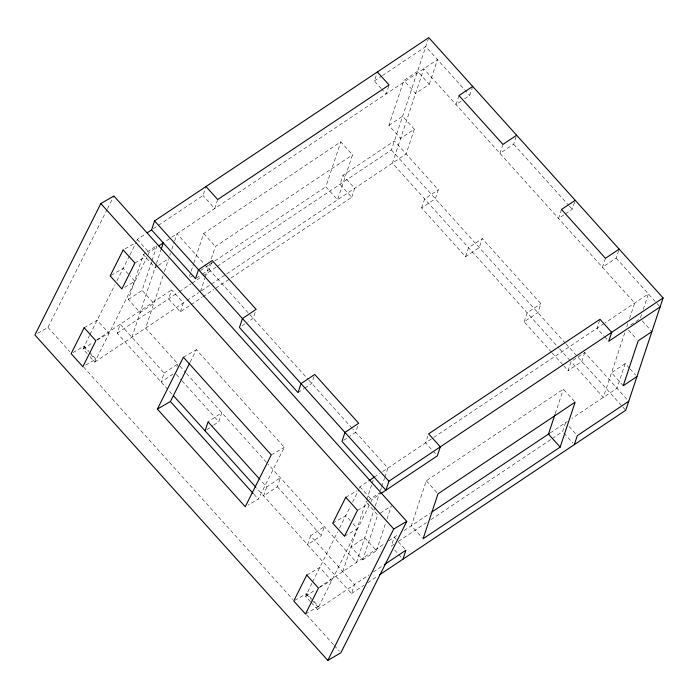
<?xml version="1.0" encoding="UTF-8"?>
<svg xmlns="http://www.w3.org/2000/svg" width="698" height="698" viewBox="0 0 698 698"><rect width="100%" height="100%" fill="white"/><g stroke="black" fill="none" stroke-linecap="round" stroke-linejoin="round"><path stroke-width="0.52" stroke-dasharray="3.49 2.62" d="M87.206 353.65L83.071 349.061L89.466 335.546M89.963 356.713L94.788 362.079L146.946 257.344M136.808 240.932L137.305 239.431L145.402 234.022M171.952 394.038L117.212 333.225L120.196 324.238L164.135 373.046L161.151 382.033L173.139 374.015M151.641 261.776L142.13 290.359L153.848 303.377L140.132 312.547L128.423 299.529L143.369 254.596L145.934 252.877M148.273 254.7L149.023 252.449L157.12 247.04M151.981 260.747L157.076 245.434L146.789 252.31M131.913 337.256L156.108 264.525M156.448 263.495L160.906 250.111M163.018 275.806L145.629 328.086L177.842 363.885L176.847 366.878M164.379 271.723L168.454 259.473M169.815 255.363L170.504 253.304M171.874 249.186L174.273 241.979M174.613 240.95L177.013 233.743L204.217 263.966M180.337 311.875L183.33 302.888L171.612 289.871L168.619 298.857L180.337 311.875L190.257 305.235M153.386 228.682L202.996 195.519L205.989 186.532M189.428 276.373L190.79 272.29M191.13 271.269L193.503 264.114M193.843 263.094L203.694 233.49L340.799 141.834L352.507 154.851L337.562 199.785L325.853 186.767L340.799 141.834M217.706 199.549L214.714 208.536L202.996 195.519M200.466 291.432L204.88 278.153M205.221 277.132L209.636 263.861M211.337 258.757L215.412 246.499L352.507 154.851M211.555 262.544L209.234 269.533L202.376 274.122M213.649 425.117L218.797 421.688L221.781 412.701L208.074 421.862M255.163 312.355L253.165 318.349L248.026 321.787M551.525 352.211L524.154 321.804L537.861 312.634L540.854 303.647L482.274 238.568L479.282 247.554L465.575 256.716L421.636 207.908L435.343 198.738L438.335 189.751L394.396 140.944L342.988 175.311L339.996 184.298L351.713 197.307L214.618 288.963M381.265 88.62L374.372 80.959L377.365 71.973M351.713 197.307L354.706 188.329L342.988 175.311M388.742 85.994L386.09 93.977L381.954 89.379M266.653 486.951L263.661 495.929L277.376 486.768L280.36 477.781L266.653 486.951L260.145 479.718M388.908 125.396L402.615 116.234L414.333 129.243L400.626 138.413L388.908 125.396L403.854 80.471L417.561 71.301L429.279 84.318L415.572 93.488L403.854 80.471M314.074 376.449L311.753 383.438L304.895 388.018M217.331 266.296L391.412 149.93L428.441 38.608M414.333 129.243L406.114 153.961L199.567 292.034M429.279 84.318L437.498 59.609L165.016 241.761M310.593 535.759L307.6 544.745L321.307 535.584L324.3 526.597L310.593 535.759L354.523 584.575L351.539 593.562L256.436 487.893M421.636 207.908L424.628 198.921L438.335 189.751M458.996 95.582L456.012 104.569L461.151 101.131M357.681 426.26L355.683 432.245L349.689 436.259M464.58 98.846L469.719 95.408L472.38 87.416M310.505 601.737L305.68 596.38L312.076 582.865M311.195 602.505L317.398 609.398L370.036 503.703M359.418 488.251L359.915 486.75L368.012 481.341M342.814 571.557L365.979 501.914L368.544 500.196M366.659 499.855L371.798 484.412M372.139 483.382L373.168 480.294M370.882 502.019L371.633 499.768L379.729 494.359M374.931 507.045L356.521 562.387L268.067 464.126M375.271 506.024L379.686 492.753L369.399 499.628M380.366 490.694L381.396 487.605M381.736 486.576L384.485 478.339M384.825 477.31L387.905 468.044L352.804 429.043M362.742 559.866L376.458 550.696L364.74 537.678L351.033 546.848L362.742 559.866L377.688 514.932L365.979 501.914M465.575 256.716L468.559 247.729L482.274 238.568M502.935 144.399L499.943 153.386L513.658 144.216L516.642 135.229M376.458 550.696L385.628 523.125M386.989 519.042L391.404 505.771M427.935 435.849L425.606 442.837L432.498 450.498M574.428 401.402L563.408 389.152L426.304 480.8L411.358 525.734L422.386 537.984M524.154 321.804L527.147 312.817L540.854 303.647M561.515 209.479L558.531 218.465L564.525 214.461M565.38 213.885L572.238 209.304L575.231 200.317M563.766 365.813L568.093 370.612L571.077 361.625L584.793 352.464L628.724 401.271M605.454 258.295L602.461 267.282L616.177 258.112L618.829 250.128M555.25 413.661L563.408 389.152M584.793 352.464L581.8 361.451L568.093 370.612M565.598 422.63L562.605 431.608L551.786 438.85M599.643 320.295L596.982 328.278L603.875 335.939M624.762 332.894L603.299 397.424L571.077 361.625M626.804 326.76L627.834 323.663M629.544 318.515L634.683 303.072L423.791 68.77L392.407 163.123L558.836 348.023M629.36 368.143L625.225 363.545L617.006 388.263L571.906 418.407M641.541 314.501L640.171 318.62L629.893 325.495M643.259 309.354L648.398 293.91L605.096 322.851M37.692 333.356L47.935 327.414L107.021 209.627M107.509 208.65L113.861 195.998M89.946 334.586L114.996 284.653M116.924 280.814L129.453 255.852M129.933 254.892L136.189 242.407M190.153 362.157L196.417 349.681L284.295 447.305L258.277 499.149L248.043 505.099M312.564 581.905L337.605 531.972M339.533 528.133L350.614 506.05M352.542 502.211L358.807 489.726M374.372 80.959L381.588 76.134M382.487 75.532L425.78 46.592L469.719 95.408M157.652 265.894L155.078 267.613L143.369 254.596M158.507 265.327L168.794 258.452M128.423 299.529L142.13 290.359M83.071 349.061L93.008 342.413M96.621 339.996L171.612 289.871M190.554 277.211L193.259 275.396M200.474 270.571L214.007 261.532M214.905 260.93L325.853 186.767M196.382 278.127L201.521 274.689M117.212 333.225L178.548 292.226M179.447 291.616L191.173 283.781M192.072 283.179L201.992 276.548M202.9 275.946L216.424 266.898M94.788 362.079L186.034 301.074M186.933 300.472L198.66 292.637M191.165 304.633L201.984 297.4M202.891 296.798L213.71 289.565M164.135 373.046L177.842 363.885M242.031 325.8L247.171 322.363M206.8 429.706L212.794 425.693M298.037 392.599L304.04 388.585M343.686 440.264L348.834 436.826M374.198 477.205L379.712 473.523M382.766 471.482L432.821 438.012M433.728 437.41L604.198 323.453M380.262 513.213L390.548 506.338M625.225 363.545L611.518 372.715L623.235 385.732M305.68 596.38L315.618 589.731M319.23 587.315L385.191 543.227M388.803 540.81L398.733 534.171M404.142 530.559L430.3 513.074M550.26 432.873L567.404 421.418M393.942 544.361L391.229 546.176L394.222 537.19L397.668 541.02M398.445 541.351L426.408 522.654M430.919 519.644L550.879 439.452M317.398 609.398L368.954 574.925M373.413 571.95L383.385 565.275M351.539 593.562L364.164 585.116M367.776 582.708L377.697 576.068M125.021 248.889L134.33 243.489M111.087 275.352L123.188 268.329L129.392 275.221M134.88 262.989L146.048 256.506M124.663 287.288L134.906 281.346L130.081 275.989M84.144 327.746L97.179 320.181L108.888 333.199L95.862 340.764M73.002 352.586L84.17 346.103L88.995 351.469M85.645 365.063L95.888 359.121L89.684 352.237M183.391 357.236L196.417 349.681M271.26 454.869L284.295 447.305M345.772 497.29L356.94 490.807M332.763 523.212L345.798 515.648L350.623 521.013M357.489 510.308L368.657 503.825M344.48 536.23L357.516 528.665L351.312 521.772M306.754 575.065L319.789 567.5L331.498 580.518L319.405 587.542M294.678 600.446L306.78 593.422L311.605 598.788M305.462 614.004L318.497 606.44L312.294 599.547M513.658 144.216L568.626 205.282M569.341 206.084L572.238 209.304M616.177 258.112L660.107 306.928M642.239 320.914L651.199 330.869M628.532 330.084L636.803 339.272M604.564 336.698L607.321 339.76M630.05 368.91L635.564 375.035M391.412 149.93L565.232 343.041M565.956 343.844L622.136 406.262M622.852 407.056L625.74 410.258M559.552 348.826L570.362 360.831M552.24 353.005L563.05 365.01M569.045 426.452L577.316 435.639M563.984 433.144L572.945 443.099M433.188 451.266L435.945 454.328M203.694 233.49L215.412 246.499M426.304 480.8L437.332 493.058M204.933 264.76L308.132 379.415M308.856 380.218L352.08 428.249M137.305 239.431L149.023 252.449M359.915 486.75L371.633 499.768M398.357 541.779L405.939 550.207M394.675 549.998L398.122 553.828M398.811 554.596L402.257 558.426M180.005 366.284L185.773 372.688M186.488 373.491L267.343 463.315M176.297 374.468L181.34 380.07M182.056 380.872L218.797 421.688M277.376 486.768L321.307 535.584M253.924 494.315L258.277 499.149M83.812 346.81L87.948 351.408M90.705 354.471L95.53 359.828M306.422 594.129L311.247 599.495M311.936 600.254L318.14 607.147M47.935 327.414L69.791 351.696M83.638 367.078L292.75 599.408M306.596 614.781L333.557 644.734M334.281 645.545L339.385 651.208"/><path stroke-width="1.05" d="M154.572 220.9L151.588 229.886L195.519 278.703L198.511 269.716L212.218 260.555L256.157 309.362L242.45 318.532L239.458 327.51L298.037 392.599L301.03 383.612L314.737 374.451L358.676 423.258L344.96 432.428L341.976 441.415L385.915 490.223L388.899 481.236L663.1 297.941L428.773 37.605L154.572 220.9L388.899 481.236M161.247 249.081L163.297 242.904M205.081 430.849L208.074 421.862L259.42 478.915M402.947 559.194L405.939 550.207L384.258 564.699M554.91 414.682L548.462 434.086L560.171 447.104L423.075 538.751L438.021 493.818L575.117 402.17L560.171 447.104M574.323 444.626L577.316 435.639L628.724 401.271M663.1 297.941L625.74 410.258L379.494 574.864M100.826 203.563L34.9 334.979L327.807 660.395L340.842 652.831L406.768 521.415L113.861 195.998L100.826 203.563L393.733 528.979L327.807 660.395M157.373 409.089L183.391 357.236L271.26 454.869L245.251 506.713L157.373 409.089L170.408 401.524L189.673 363.117M147.199 232.818L151.702 229.808M158.917 245.836L163.419 242.825M472.712 86.421L458.996 95.582L502.935 144.399L516.642 135.229M575.231 200.317L561.515 209.479L605.454 258.295L619.161 249.125M368.91 480.739L374.311 477.127M380.628 493.756L437.323 455.855L440.316 446.868L428.598 433.851L599.975 319.291L611.684 332.309L608.7 341.296L660.107 306.928M651.888 331.637L638.181 340.799L623.235 385.732L636.942 376.562M432.106 511.861L549.361 433.484M393.733 528.979L406.768 521.415M377.365 71.973L389.074 84.99L217.706 199.549L205.989 186.532M173.392 395.635L255.712 487.091M170.408 401.524L253.2 493.503M84.144 327.746L71.135 353.668L82.853 366.686L95.862 340.764L84.144 327.746M123.162 249.971L110.153 275.893L121.871 288.911L134.88 262.989L123.162 249.971M306.754 575.065L293.745 600.987L305.462 614.004L318.471 588.082L306.754 575.065M345.772 497.29L332.763 523.212L344.48 536.23L357.489 510.308L345.772 497.29"/></g></svg>
